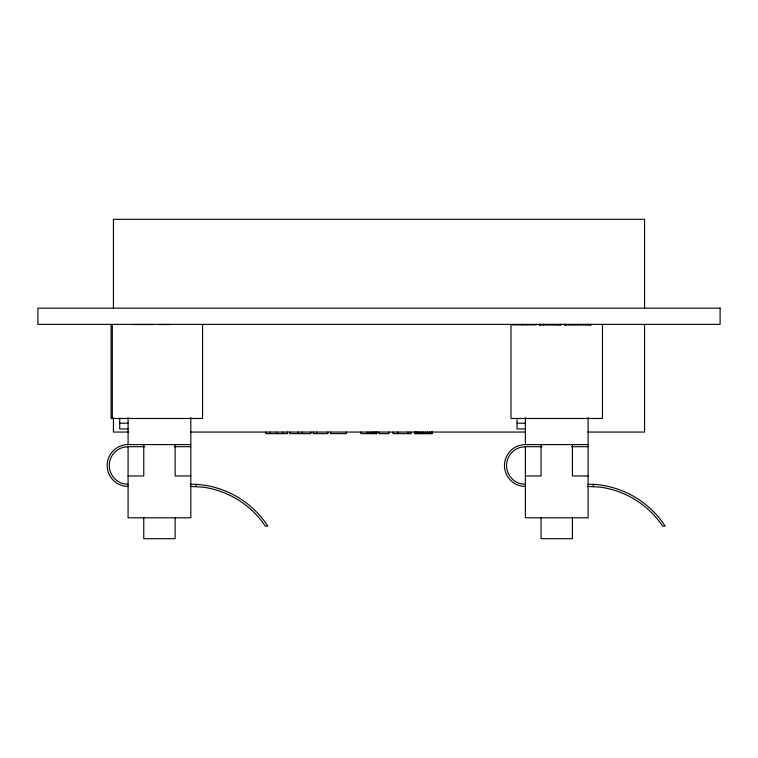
<?xml version="1.0" encoding="UTF-8"?>
<svg xmlns="http://www.w3.org/2000/svg" width="758" height="758" viewBox="0 0 758 758"><rect width="100%" height="100%" fill="white"/><g stroke="black" fill="none" stroke-linecap="round" stroke-linejoin="round"><path stroke-width="1.14" d="M128.216 446.699L123.213 447.353A18.798 18.798 0 0 0 123.213 483.68L128.216 484.334M525.512 446.699L520.509 447.353A18.798 18.798 0 0 0 520.509 483.68L525.512 484.334M132.271 324.528L153.599 324.528M158.488 324.528L170.067 324.528M119.707 423.201L128.074 423.201M517.013 423.201L525.37 423.201M128.074 428.924L119.707 428.924L119.707 418.35M525.37 428.924L517.013 428.924L517.013 418.35M128.813 432.06L113.435 432.06L113.435 417.857M190.324 432.06L525.086 432.06M587.782 432.06L644.565 432.06L644.565 324.367M128.074 486.428A20.911 20.911 0 0 1 107.162 465.516A20.911 20.911 0 0 1 128.074 444.605L190.808 444.605M525.37 486.428A20.911 20.911 0 0 1 504.458 465.516A20.911 20.911 0 0 1 525.37 444.605L588.104 444.605M144.75 446.699L128.074 446.699L128.074 517.79L190.808 517.79L190.808 417.554M174.274 446.699L190.808 446.699M542.046 446.699L525.37 446.699L525.37 517.79L588.104 517.79L588.104 417.554M571.57 446.699L588.104 446.699M128.074 475.967L143.755 475.967L143.755 444.605M190.808 475.967L175.126 475.967L175.126 444.605M525.37 475.967L541.051 475.967L541.051 444.605M588.104 475.967L572.423 475.967L572.423 444.605M190.192 484.334L196.038 484.334A92.315 92.315 0 0 1 265.111 522.101L267.82 526.156L265.3 526.156L263.414 523.342A90.23 90.23 0 0 0 203.097 487.148L190.173 486.428M587.488 484.334L593.334 484.334A92.315 92.315 0 0 1 662.407 522.101L665.117 526.156L662.606 526.156L660.711 523.342A90.23 90.23 0 0 0 600.393 487.148L587.251 486.428M644.565 308.165L644.565 219.299L113.435 219.299L113.435 308.165M602.477 324.367L602.477 418.473L510.996 418.473L510.996 324.367M593.334 484.334L593.334 486.428M590.975 324.367L590.975 324.898L564.596 324.898L564.596 324.367M590.747 324.367L590.747 324.898M590.056 324.367L590.056 324.898M588.938 324.367L588.938 324.898M587.412 324.367L587.412 324.898M585.498 324.367L585.498 324.898M583.243 324.367L583.243 324.898M580.675 324.367L580.675 324.898M577.795 324.367L577.795 324.898M575 324.367L575 324.898M572.442 324.367L572.442 324.898M572.423 517.79L572.423 538.701L541.051 538.701L541.051 517.534M570.158 324.367L570.158 324.898M568.187 324.367L568.187 324.898M566.643 324.367L566.643 324.898M565.515 324.367L565.515 324.898M564.833 324.367L564.833 324.898M560.617 324.367L560.617 324.898L539.042 324.898L539.042 324.367M560.456 324.367L560.456 324.898M559.972 324.367L559.972 324.898M559.101 324.367L559.101 324.898M557.765 324.367L557.765 324.898M556.239 324.367L556.239 324.898M554.42 324.367L554.42 324.898M552.298 324.367L552.298 324.898M549.834 324.367L549.834 324.898M547.304 324.367L547.304 324.898M545.201 324.367L545.201 324.898M543.429 324.367L543.429 324.898M541.885 324.367L541.885 324.898M540.539 324.367L540.539 324.898M539.668 324.367L539.668 324.898M539.203 324.367L539.203 324.898M536.399 324.367L536.399 324.898L512.399 324.898L512.399 324.367M526.384 324.367L526.384 324.898M525.37 417.554L525.37 444.605M522.414 324.367L522.414 324.898M432.126 432.06L432.126 433.652L414.948 433.652L414.948 432.06M431.975 432.06L431.975 433.652M431.823 432.06L431.823 433.652M431.141 432.06L431.141 433.652M429.454 432.06L429.454 433.652M427.635 432.06L427.635 433.652M425.693 432.06L425.693 433.652M423.627 432.06L423.627 433.652M421.855 432.06L421.855 433.652M420.245 432.06L420.245 433.652M418.795 432.06L418.795 433.652M417.525 432.06L417.525 433.652M416.474 432.06L416.474 433.652M415.725 432.06L415.725 433.652M415.564 432.06L415.564 433.652M415.28 432.06L415.28 433.652L415.128 432.06M411.073 432.06L411.073 433.652L393.014 433.652L393.014 432.06M407.937 432.06L407.937 433.652M397.779 432.06L397.779 433.652M388.882 432.06L388.882 433.652L379.076 433.652L379.076 432.06M376.859 432.06L376.859 433.652L360.912 433.652L360.912 432.06M376.66 432.06L376.707 433.652M376.063 432.06L376.063 433.652M375.106 432.06L375.106 433.652M373.855 432.06L373.855 433.652M372.557 432.06L372.557 433.652M371.069 432.06L371.069 433.652M369.336 432.06L369.336 433.652M367.26 432.06L367.26 433.652M346.368 432.06L346.368 433.652L330.583 433.652L330.583 432.06M327.93 432.06L327.93 433.652L313.3 433.652L313.3 432.06M316.654 432.06L316.654 433.652M310.903 432.06L310.903 433.652L289.745 433.652L289.745 432.06M302.395 432.06L302.395 433.652M298.254 432.06L298.254 433.652M287.348 432.06L287.348 433.652L265.717 433.652L265.717 432.06M282.687 432.06L282.687 433.652M276.604 432.06L276.604 433.652M270.293 432.06L270.293 433.652M202.566 324.367L202.566 418.473L111.085 418.473L111.085 324.367M196.038 484.334L196.038 486.428M175.126 517.79L175.126 538.701L143.755 538.701L143.755 517.534M128.074 417.554L128.074 444.605M112.317 324.367L112.317 418.473M720.1 308.165L37.9 308.165L37.9 324.367L720.1 324.367L720.1 308.165"/></g></svg>
